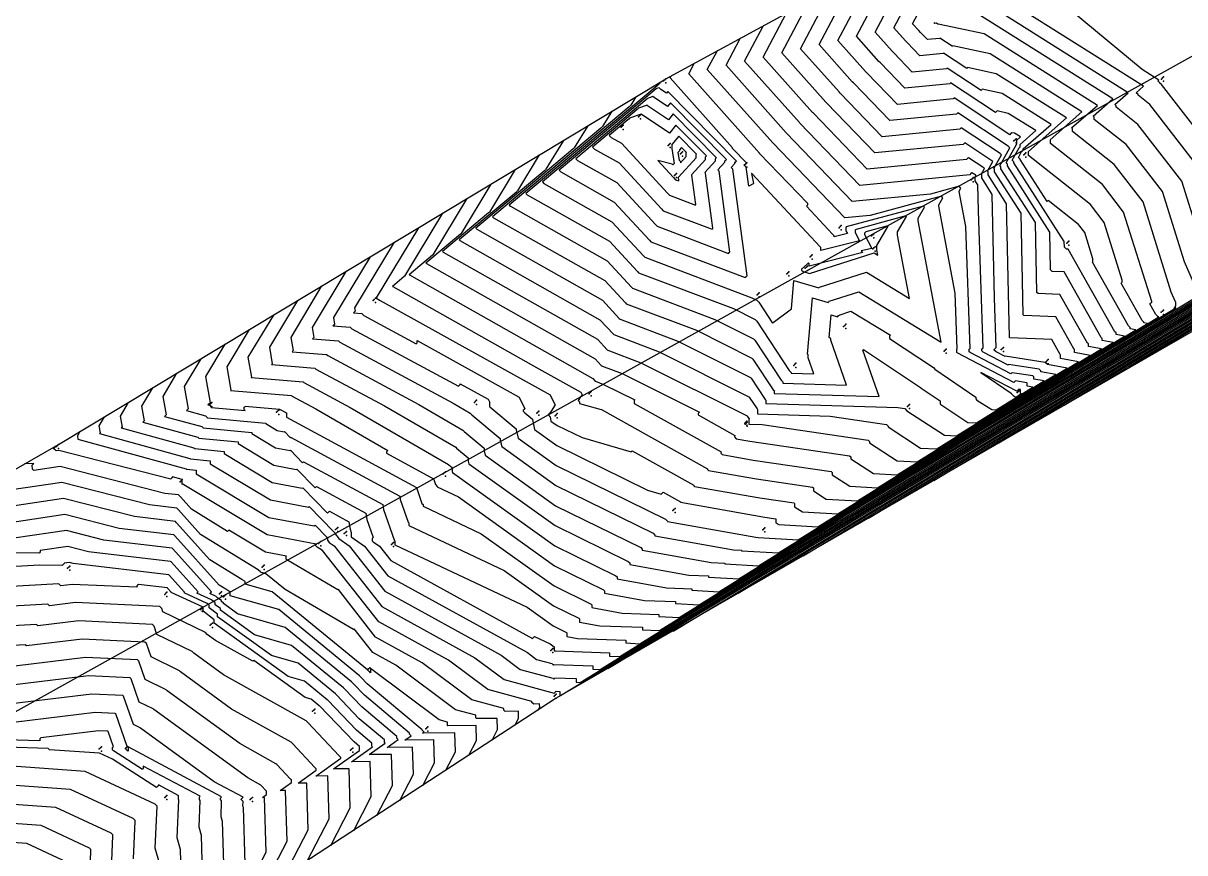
# Model space of a CAD drawing. Header units: metres. Extents: x 419582 to 423558, y 4805372 to 4807539.
# Drawn here: x 420827.9 to 420939.1, y 4805867.3 to 4805946.7 of the extents above; entities that cross this region are included whole.
import ezdxf

# ---------------------------------------------------------------- set-up
doc = ezdxf.new("R2010")
doc.units = ezdxf.units.M
for name, color, linetype in [('C-TINN', 4, 'Continuous'), ('C-TINN-BNDY', 110, 'Continuous'), ('C-TOPO-MAJR', 9, 'Continuous'), ('C-TOPO-MINR', 8, 'Continuous')]:
    doc.layers.add(name, color=color, linetype=linetype)

msp = doc.modelspace()

# ---------------------------------------------------------------- linework, layer by layer
at = {"color": 31, "lineweight": 30, "true_color": 0xffbd7a, "elevation": 1718.01}
msp.add_lwpolyline([(423449.83, 4807399.59), (423130.59, 4807500.11), (421950.92, 4806613), (421795.04, 4806430.99), (421305.02, 4806147.04), (421305.02, 4806147.04), (420630.08, 4805770.97), (419765.16, 4805549.54), (419617.36, 4805580.09)], dxfattribs=at)
at = {"layer": 'C-TINN', "color": 4, "linetype": 'Continuous', "lineweight": -3}
for p in [(420889.22, 4805941.19, 1618.77), (420889.32, 4805941.29, 1618.77), (420889.42, 4805941.39, 1618.77), (420889.42, 4805940.99, 1618.77), (420936.86, 4805941.37, 1637.16), (420936.96, 4805941.47, 1637.16), (420937.06, 4805941.57, 1637.16), (420937.06, 4805941.17, 1637.16), (420886.81, 4805937.75, 1614.92), (420886.91, 4805937.85, 1614.92), (420887.01, 4805937.95, 1614.92), (420887.01, 4805937.55, 1614.92), (420885.15, 4805936.75, 1614.29), (420885.25, 4805936.85, 1614.29), (420885.35, 4805936.95, 1614.29), (420885.35, 4805936.55, 1614.29), (420889.66, 4805935.01, 1614.23), (420889.76, 4805935.11, 1614.23), (420889.86, 4805935.21, 1614.23), (420922.75, 4805935.45, 1627.72), (420922.85, 4805935.55, 1627.72), (420922.95, 4805935.65, 1627.72), (420922.95, 4805935.25, 1627.72), (420889.86, 4805934.81, 1614.23), (420890.82, 4805934.2, 1612.6), (420890.92, 4805934.3, 1612.6), (420891.02, 4805934.4, 1612.6), (420891.02, 4805934, 1612.6), (420923.69, 4805934.1, 1630.88), (420923.79, 4805934.2, 1630.88), (420923.89, 4805934.3, 1630.88), (420923.89, 4805933.9, 1630.88), (420896.99, 4805933.14, 1619.05), (420897.09, 4805933.24, 1619.05), (420897.19, 4805933.34, 1619.05), (420897.19, 4805932.94, 1619.05), (420890.25, 4805932.14, 1613.86), (420890.35, 4805932.24, 1613.86), (420890.45, 4805932.34, 1613.86), (420890.45, 4805931.94, 1613.86), (420918.64, 4805931.73, 1622.67), (420918.74, 4805931.83, 1622.67), (420918.84, 4805931.93, 1622.67), (420918.84, 4805931.53, 1622.67), (420906.01, 4805927.14, 1620.52), (420906.11, 4805927.24, 1620.52), (420906.21, 4805927.34, 1620.52), (420906.21, 4805926.94, 1620.52), (420909.13, 4805926.36, 1617.2), (420909.23, 4805926.46, 1617.2), (420909.33, 4805926.56, 1617.2), (420909.33, 4805926.16, 1617.2), (420909.25, 4805925.1, 1617.91), (420909.35, 4805925.2, 1617.91), (420909.45, 4805925.3, 1617.91), (420927.81, 4805925.66, 1629.18), (420927.91, 4805925.76, 1629.18), (420928.01, 4805925.86, 1629.18), (420928.01, 4805925.46, 1629.18), (420903.24, 4805924.34, 1618.37), (420903.34, 4805924.44, 1618.37), (420903.44, 4805924.54, 1618.37), (420903.44, 4805924.14, 1618.37), (420909.45, 4805924.9, 1617.91), (420901.01, 4805922.72, 1618.73), (420901.11, 4805922.82, 1618.73), (420901.21, 4805922.92, 1618.73), (420902.78, 4805923.25, 1617.78), (420902.88, 4805923.35, 1617.78), (420902.98, 4805923.45, 1617.78), (420902.98, 4805923.05, 1617.78), (420901.21, 4805922.52, 1618.73), (420898.17, 4805920.71, 1618.72), (420898.27, 4805920.81, 1618.72), (420898.37, 4805920.91, 1618.72), (420898.37, 4805920.51, 1618.72), (420861.43, 4805920.18, 1629.03), (420861.53, 4805920.28, 1629.03), (420861.63, 4805920.38, 1629.03), (420861.63, 4805919.98, 1629.03), (420936.85, 4805919.04, 1632.4), (420936.95, 4805919.14, 1632.4), (420937.05, 4805919.24, 1632.4), (420937.05, 4805918.84, 1632.4), (420906.45, 4805917.69, 1621.67), (420906.55, 4805917.79, 1621.67), (420906.65, 4805917.89, 1621.67), (420906.65, 4805917.49, 1621.67), (420916.07, 4805915.32, 1620.16), (420916.17, 4805915.42, 1620.16), (420916.27, 4805915.52, 1620.16), (420916.27, 4805915.12, 1620.16), (420921.54, 4805915.48, 1624.56), (420921.64, 4805915.58, 1624.56), (420921.74, 4805915.68, 1624.56), (420921.74, 4805915.28, 1624.56), (420901.67, 4805913.96, 1619.45), (420901.77, 4805914.06, 1619.45), (420901.87, 4805914.16, 1619.45), (420925.82, 4805914.31, 1624.11), (420925.92, 4805914.41, 1624.11), (420926.02, 4805914.51, 1624.11), (420926.02, 4805914.11, 1624.11), (420901.87, 4805913.76, 1619.45), (420871.22, 4805910.52, 1631.38), (420871.32, 4805910.62, 1631.38), (420882.09, 4805911.25, 1627.67), (420882.19, 4805911.35, 1627.67), (420882.29, 4805911.45, 1627.67), (420882.29, 4805911.05, 1627.67), (420923.07, 4805911.35, 1619.83), (420923.17, 4805911.45, 1619.83), (420923.27, 4805911.55, 1619.83), (420923.27, 4805911.15, 1619.83), (420845.78, 4805910.22, 1636.92), (420845.88, 4805910.32, 1636.92), (420845.98, 4805910.42, 1636.92), (420845.98, 4805910.02, 1636.92), (420852.18, 4805909.47, 1637.08), (420852.28, 4805909.57, 1637.08), (420852.38, 4805909.67, 1637.08), (420871.12, 4805910.42, 1631.38), (420871.32, 4805910.22, 1631.38), (420877.07, 4805909.38, 1629.6), (420877.17, 4805909.48, 1629.6), (420877.27, 4805909.58, 1629.6), (420912.56, 4805910.03, 1622.86), (420912.66, 4805910.13, 1622.86), (420912.76, 4805910.23, 1622.86), (420912.76, 4805909.83, 1622.86), (420852.38, 4805909.27, 1637.08), (420877.27, 4805909.18, 1629.6), (420878.84, 4805909.14, 1628.62), (420878.94, 4805909.24, 1628.62), (420879.04, 4805909.34, 1628.62), (420879.04, 4805908.94, 1628.62), (420896.98, 4805908.42, 1625.27), (420897.01, 4805908.33, 1625.22), (420897.08, 4805908.52, 1625.27), (420897.11, 4805908.43, 1625.22), (420897.18, 4805908.62, 1625.27), (420897.21, 4805908.53, 1625.22), (420897.18, 4805908.22, 1625.27), (420897.21, 4805908.13, 1625.22), (420831.12, 4805906.2, 1643.88), (420831.22, 4805906.3, 1643.88), (420831.32, 4805906.4, 1643.88), (420831.32, 4805906, 1643.88), (420842.94, 4805902.82, 1644.01), (420843.04, 4805902.92, 1644.01), (420843.14, 4805903.02, 1644.01), (420868.13, 4805903.57, 1635.43), (420868.23, 4805903.67, 1635.43), (420868.33, 4805903.77, 1635.43), (420868.33, 4805903.37, 1635.43), (420843.14, 4805902.62, 1644.01), (420890.11, 4805900.07, 1630.39), (420890.21, 4805900.17, 1630.39), (420890.31, 4805900.27, 1630.39), (420890.31, 4805899.87, 1630.39), (420857.83, 4805898.25, 1641.65), (420857.93, 4805898.35, 1641.65), (420858.03, 4805898.45, 1641.65), (420898.82, 4805898.31, 1630.58), (420898.92, 4805898.41, 1630.58), (420858.03, 4805898.05, 1641.65), (420858.66, 4805897.86, 1641.22), (420858.76, 4805897.96, 1641.22), (420858.86, 4805898.06, 1641.22), (420858.86, 4805897.66, 1641.22), (420898.72, 4805898.21, 1630.58), (420898.92, 4805898.01, 1630.58), (420856.2, 4805896.9, 1643.88), (420856.3, 4805897, 1643.88), (420856.4, 4805897.1, 1643.88), (420856.4, 4805896.7, 1643.88), (420863.17, 4805896.82, 1639.08), (420863.27, 4805896.92, 1639.08), (420863.37, 4805897.02, 1639.08), (420863.37, 4805896.62, 1639.08), (420832.18, 4805894.55, 1651.23), (420832.28, 4805894.65, 1651.23), (420832.38, 4805894.75, 1651.23), (420832.38, 4805894.35, 1651.23), (420850.79, 4805894.63, 1645.75), (420850.89, 4805894.73, 1645.75), (420850.99, 4805894.83, 1645.75), (420850.99, 4805894.43, 1645.75), (420841.48, 4805892.04, 1652.32), (420841.58, 4805892.14, 1652.32), (420841.68, 4805892.24, 1652.32), (420841.68, 4805891.84, 1652.32), (420846.72, 4805892.09, 1648.26), (420846.82, 4805892.19, 1648.26), (420846.92, 4805892.29, 1648.26), (420846.92, 4805891.89, 1648.26), (420847.1, 4805891.79, 1648.29), (420847.2, 4805891.89, 1648.29), (420847.3, 4805891.99, 1648.29), (420847.3, 4805891.59, 1648.29), (420844.86, 4805890.63, 1652.05), (420844.91, 4805890.6, 1652.08), (420844.96, 4805890.73, 1652.05), (420845.01, 4805890.7, 1652.08), (420845.06, 4805890.83, 1652.05), (420845.11, 4805890.8, 1652.08), (420845.06, 4805890.43, 1652.05), (420845.11, 4805890.4, 1652.08), (420845.83, 4805889.08, 1652.62), (420845.93, 4805889.18, 1652.62), (420846.03, 4805889.28, 1652.62), (420846.03, 4805888.88, 1652.62), (420878.41, 4805886.67, 1640.12), (420878.51, 4805886.77, 1640.12), (420878.61, 4805886.87, 1640.12), (420878.61, 4805886.47, 1640.12), (420860.99, 4805884.92, 1646.99), (420861.09, 4805885.02, 1646.99), (420860.89, 4805884.82, 1646.99), (420861.09, 4805884.62, 1646.99), (420878.75, 4805882.29, 1643.21), (420878.85, 4805882.39, 1643.21), (420878.95, 4805882.49, 1643.21), (420878.95, 4805882.09, 1643.21), (420855.63, 4805880.86, 1653.56), (420855.73, 4805880.96, 1653.56), (420855.83, 4805881.06, 1653.56), (420855.83, 4805880.66, 1653.56), (420866.66, 4805879.36, 1647.7), (420866.46, 4805879.16, 1647.7), (420866.56, 4805879.26, 1647.7), (420866.66, 4805878.96, 1647.7), (420835.21, 4805877.24, 1660.88), (420835.31, 4805877.34, 1660.88), (420835.41, 4805877.44, 1660.88), (420837.72, 4805877.28, 1658.97), (420837.82, 4805877.38, 1658.97), (420837.92, 4805877.48, 1658.97), (420859.26, 4805877.12, 1653.53), (420859.36, 4805877.22, 1653.53), (420859.46, 4805877.32, 1653.53), (420835.41, 4805877.04, 1660.88), (420837.92, 4805877.08, 1658.97), (420859.46, 4805876.92, 1653.53), (420841.57, 4805872.69, 1661.56), (420841.67, 4805872.79, 1661.56), (420841.47, 4805872.59, 1661.56), (420841.67, 4805872.39, 1661.56), (420849.66, 4805872.4, 1657.57), (420849.76, 4805872.5, 1657.57), (420849.86, 4805872.6, 1657.57), (420849.86, 4805872.2, 1657.57)]:
    msp.add_point(p, dxfattribs=at)
at = {"layer": 'C-TINN-BNDY', "color": 110, "linetype": 'Continuous', "lineweight": -3, "flags": 128}
for points in [[(420443.91, 4805743.65), (420493.5, 4805756.98), (420768.14, 4805870.08), (420831.32, 4805906.4), (420889.42, 4805941.39), (420915.5, 4805955.6), (420955.73, 4805979.34), (420991.65, 4805999.26), (421029.07, 4806020.62), (421150.43, 4806089.34), (421193.45, 4806114.76), (421316.74, 4806181.07)], [(421305.47, 4806115.01), (421187.67, 4806058.56), (420994.99, 4805949.06), (420878.95, 4805882.09), (420761.16, 4805805.24), (420641.64, 4805749.79), (420396.34, 4805692.54)]]:
    msp.add_lwpolyline(points, dxfattribs=at)
at = {"layer": 'C-TOPO-MAJR', "color": 9, "linetype": 'Continuous', "lineweight": -3, "flags": 128}
for points, elevation in [([(420940.31, 4805926.79), (420938.8, 4805931.6), (420934.61, 4805937.03), (420932.53, 4805938.67), (420932.53, 4805938.81), (420932.4, 4805938.94), (420933.68, 4805940.06), (420918.75, 4805949.48), (420917.71, 4805949.7), (420917.71, 4805949.8), (420917.56, 4805949.95), (420917.93, 4805951.22), (420918.02, 4805951.31), (420918.11, 4805951.4), (420918.11, 4805951.44), (420922.16, 4805955.74), (420922.22, 4805955.79), (420922.27, 4805955.85), (420922.58, 4805958.69), (420922.61, 4805958.72), (420922.65, 4805958.76), (420923.89, 4805960.55)], 1635), ([(420863.44, 4805925.74), (420859.65, 4805919.47), (420859.71, 4805919.16), (420859.62, 4805919.07), (420859.53, 4805918.98), (420860.34, 4805918.91), (420860.52, 4805918.74), (420865.55, 4805916.03), (420865.59, 4805916.08), (420865.63, 4805916.12), (420865.63, 4805916.35), (420875.4, 4805910.93), (420875.93, 4805909.81), (420875.86, 4805909.74), (420875.78, 4805909.66), (420875.78, 4805909.57), (420875.93, 4805909.41), (420876.66, 4805908.81), (420876.66, 4805908.78), (420876.87, 4805907.81), (420878.99, 4805906.29), (420887.67, 4805902.02), (420888.99, 4805901.64), (420889.07, 4805901.73), (420889.16, 4805901.82), (420890.82, 4805900.89), (420890.82, 4805900.88), (420890.83, 4805900.86), (420898.73, 4805899.46), (420899.94, 4805899.28), (420899.96, 4805899.27), (420899.96, 4805898.9), (420900.23, 4805898.72), (420903.99, 4805898.51), (420934.42, 4805917.37), (420933.86, 4805917.47), (420933.86, 4805917.59), (420933.71, 4805917.73), (420930.26, 4805923.83), (420930.29, 4805923.85), (420930.31, 4805923.88), (420930.31, 4805924.17), (420929.53, 4805926.67), (420928.94, 4805927.43), (420926.02, 4805929.74), (420925.97, 4805929.69), (420925.92, 4805929.63), (420923.35, 4805933.65), (420923.35, 4805933.69), (420923.17, 4805933.87), (420923.48, 4805934.42), (420923.56, 4805934.49), (420923.63, 4805934.56), (420923.63, 4805934.68), (420926.31, 4805937.03), (420921.63, 4805939.98), (420919.72, 4805940.39), (420919.67, 4805940.33), (420919.61, 4805940.27), (420916.35, 4805942.42), (420916.32, 4805942.39), (420916.29, 4805942.36), (420913.02, 4805942.04), (420911.25, 4805943.89), (420911.09, 4805944.04), (420909.47, 4805945.86), (420914.18, 4805954.79)], 1630), ([(420875, 4805932.71), (420872.55, 4805928.63), (420872.51, 4805928.59), (420872.47, 4805928.55), (420868.06, 4805924.86), (420868.12, 4805924.8), (420882.9, 4805916.46), (420883.83, 4805915.45), (420883.87, 4805915.41), (420887.03, 4805914.21), (420897.22, 4805909.12), (420897.23, 4805909.11), (420897.39, 4805908.87), (420897.4, 4805908.86), (420897.39, 4805908.73), (420897.39, 4805908.34), (420898.64, 4805908.31), (420908.78, 4805906.81), (420908.92, 4805906.66), (420908.92, 4805906.55), (420911.56, 4805904.83), (420913.47, 4805904.72), (420928.94, 4805914.31), (420927.2, 4805914.62), (420927.2, 4805914.97), (420927.18, 4805915), (420926.37, 4805916.43), (420922.34, 4805916.61), (420922.32, 4805916.63), (420922.05, 4805929.43), (420920.27, 4805932.2), (420920.27, 4805932.49), (420920.22, 4805932.55), (420920.74, 4805933.46), (420920.64, 4805933.55), (420918.05, 4805935.26), (420917.97, 4805935.19), (420917.89, 4805935.11), (420909.43, 4805934.29), (420904.83, 4805939.07), (420904.74, 4805939.15), (420900.54, 4805943.87), (420903.15, 4805948.82)], 1625), ([(420886.57, 4805939.68), (420886.09, 4805938.87), (420886, 4805938.78), (420885.91, 4805938.7), (420876.04, 4805930.41), (420876.16, 4805930.29), (420884.04, 4805925.84), (420886.71, 4805922.94), (420886.82, 4805922.83), (420895.9, 4805919.39), (420897.98, 4805918.35), (420898.14, 4805918.19), (420901.25, 4805913.46), (420901.43, 4805913.27), (420901.43, 4805913.26), (420901.43, 4805913.22), (420903.59, 4805913.16), (420903.05, 4805914.68), (420903.05, 4805914.99), (420903, 4805915.03), (420903.47, 4805920.43), (420904.96, 4805919.99), (420905.02, 4805920.05), (420905.07, 4805920.11), (420907.89, 4805921), (420915.79, 4805916.19), (420913.57, 4805927.81), (420913.57, 4805928.04), (420914.2, 4805929.1), (420914.1, 4805929.21), (420906.7, 4805927.22), (420906.68, 4805927.2), (420906.67, 4805927.19), (420906.67, 4805926.85), (420906.82, 4805926.57), (420905.54, 4805926.26), (420905.54, 4805926.36), (420905.39, 4805926.51), (420902.89, 4805929.19), (420902.95, 4805929.26), (420903.02, 4805929.32), (420903.02, 4805929.46), (420898.41, 4805934.25), (420898.4, 4805934.27), (420891.62, 4805941.88), (420892.13, 4805942.86), (420892.14, 4805942.87), (420892.15, 4805942.88)], 1620), ([(420921.31, 4805906.54), (420971.72, 4805936.92)], 1650), ([(420890.12, 4805888.53), (420961.87, 4805931.79)], 1645), ([(420840.3, 4805911.81), (420839.24, 4805910.05), (420839.49, 4805908.64), (420839.44, 4805908.59), (420839.38, 4805908.53), (420844.63, 4805907.09), (420844.75, 4805906.98), (420848.49, 4805906.64), (420848.49, 4805906.47), (420851.91, 4805904.41), (420854.06, 4805904), (420854.11, 4805904.04), (420855.86, 4805902.23), (420855.93, 4805902.29), (420855.99, 4805902.36), (420860.71, 4805899.81), (420860.81, 4805899.22), (420861.43, 4805897.47), (420861.37, 4805897.41), (420861.32, 4805897.35), (420861.32, 4805897.18), (420861.43, 4805897.07), (420862.03, 4805896.64), (420863.1, 4805895.27), (420876.67, 4805887.82), (420876.76, 4805887.91), (420876.85, 4805888), (420878.35, 4805887.29), (420878.61, 4805887.1), (420878.75, 4805887.03), (420878.75, 4805887.03), (420878.75, 4805886.64), (420878.87, 4805886.62), (420884.03, 4805886.43), (420884.03, 4805886.14), (420885.03, 4805886.08), (420896.2, 4805893), (420952.02, 4805926.65)], 1640), ([(420851.87, 4805918.77), (420849.44, 4805914.76), (420849.79, 4805912.84), (420849.76, 4805912.82), (420849.74, 4805912.8), (420854.72, 4805912.39), (420854.77, 4805912.33), (420859.22, 4805909.94), (420868.63, 4805904.48), (420868.65, 4805904.45), (420868.99, 4805904.17), (420868.99, 4805903.8), (420869.01, 4805903.72), (420878.8, 4805896.7), (420884.66, 4805893.82), (420884.77, 4805893.71), (420884.77, 4805893.52), (420889.51, 4805892.66), (420891.93, 4805892.58), (420891.93, 4805892.44), (420894.51, 4805892.29), (420923.08, 4805910), (420942.17, 4805921.51)], 1635), ([(420875, 4805879.51), (420875.34, 4805880.18), (420875.32, 4805880.86), (420874.05, 4805880.84), (420873.93, 4805880.96), (420873.93, 4805881.12), (420870.85, 4805881.96), (420866.11, 4805885.5), (420861.66, 4805887.94), (420858.09, 4805892.49), (420858.05, 4805892.46), (420853.16, 4805895.34), (420853.08, 4805895.42), (420853.08, 4805895.66), (420853.12, 4805895.7), (420851.11, 4805896.08), (420847.61, 4805898.19), (420847.55, 4805898.13), (420847.49, 4805898.07), (420844.02, 4805900.21), (420842.97, 4805901.38), (420842.79, 4805901.56), (420841.49, 4805901.71), (420831.48, 4805904.29), (420828.95, 4805903.9), (420828.81, 4805904.04), (420828.79, 4805904.42), (420828.87, 4805904.5), (420828.95, 4805904.58), (420828.05, 4805904.52)], 1645), ([(420863.97, 4805872.32), (420865.27, 4805874.83), (420865.2, 4805877.41), (420862.75, 4805877.38), (420863.82, 4805878.16), (420863.7, 4805878.28), (420863.7, 4805878.43), (420860.34, 4805881.26), (420858.68, 4805882.99), (420858.57, 4805883.1), (420853.62, 4805887.15), (420850.07, 4805888.17), (420846.8, 4805890.52), (420846.8, 4805890.68), (420846.31, 4805891.05), (420846.31, 4805891.23), (420846.1, 4805891.39), (420845.99, 4805891.5), (420845.96, 4805891.51), (420844.56, 4805892.15), (420844.62, 4805892.21), (420844.67, 4805892.27), (420842.09, 4805895.14), (420842.03, 4805895.19), (420834.18, 4805896.12), (420832.2, 4805896.63), (420829.55, 4805896.23), (420829.55, 4805896.1), (420829.48, 4805896.03), (420829.42, 4805895.97), (420818.38, 4805896.05)], 1650), ([(420852.94, 4805865.12), (420855.2, 4805869.49), (420855.07, 4805873.97), (420854.23, 4805873.96), (420855.97, 4805875.2), (420855.97, 4805875.35), (420855.84, 4805875.48), (420853.69, 4805877.77), (420853.56, 4805877.89), (420847.87, 4805881.05), (420842.99, 4805884.61), (420842.87, 4805884.73), (420840.16, 4805886.05), (420839.72, 4805887.33), (420839.58, 4805887.47), (420833.56, 4805887.74), (420828.23, 4805887.1), (420828.13, 4805887.2), (420821.24, 4805886.82)], 1655), ([(420845.13, 4805864.14), (420844.98, 4805868.96), (420844.77, 4805869.76), (420844.87, 4805872.32), (420844.79, 4805872.39), (420844.79, 4805872.64), (420844.83, 4805872.68), (420844.87, 4805872.72), (420839.41, 4805875.61), (420839.41, 4805875.37), (420839.37, 4805875.33), (420839.33, 4805875.29), (420836.57, 4805877.06), (420836.47, 4805877.15), (420836.47, 4805877.37), (420836.52, 4805877.41), (420836.57, 4805877.46), (420836.05, 4805878.92), (420836.03, 4805878.94), (420835.13, 4805878.98), (420829.63, 4805878.32), (420829.58, 4805878.26), (420829.53, 4805878.21), (420829.53, 4805878.02), (420823.05, 4805878.21)], 1660), ([(420834.29, 4805864.73), (420834.4, 4805867.49), (420834.4, 4805867.63), (420834.27, 4805867.76), (420829.66, 4805869.92), (420821.52, 4805870.5)], 1665)]:
    msp.add_lwpolyline(points, dxfattribs=dict(at, elevation=elevation))
for points, elevation in [([(420889.78, 4805930.25), (420892.26, 4805929.31), (420892.28, 4805929.33), (420892.31, 4805929.35), (420891.93, 4805932.16), (420891.89, 4805932.2), (420893.24, 4805933.68), (420893.24, 4805933.93), (420893.28, 4805933.97), (420893.32, 4805934.01), (420890.4, 4805936.96), (420889.79, 4805936.19), (420887.06, 4805938.01), (420887.06, 4805938.02), (420885.96, 4805937.62), (420885.88, 4805937.54), (420885.8, 4805937.45), (420884.02, 4805935.96), (420884.21, 4805935.77), (420885.19, 4805935.22), (420889.59, 4805930.43), (420889.78, 4805930.25)], 1615), ([(420922.95, 4805910.94), (420923.46, 4805911.25), (420923.38, 4805911.27), (420923.38, 4805911.65), (420923.37, 4805911.66), (420923.22, 4805911.68), (420923.12, 4805911.59), (420923.02, 4805911.49), (420919.57, 4805913.29), (420922.49, 4805911.29), (420922.49, 4805911.26), (420922.68, 4805911.08), (420922.88, 4805910.94), (420922.95, 4805910.94)], 1620)]:
    msp.add_lwpolyline(points, close=True, dxfattribs=dict(at, elevation=elevation))
at = {"layer": 'C-TOPO-MINR', "color": 8, "linetype": 'Continuous', "lineweight": -3, "flags": 128}
for points, elevation in [([(420942.51, 4805933.57), (420936.88, 4805940.86), (420936.72, 4805940.98), (420936.72, 4805940.99), (420936.53, 4805941.19), (420936.62, 4805941.27), (420935.03, 4805942.28), (420922.54, 4805952.65), (420922.54, 4805952.89), (420922.46, 4805952.97), (420925.13, 4805955.8), (420925.21, 4805955.88), (420925.28, 4805955.96), (420925.73, 4805960.06), (420925.78, 4805960.11), (420925.83, 4805960.16), (420927.63, 4805962.76)], 1637), ([(420940.66, 4805932.58), (420935.74, 4805938.94), (420934.63, 4805939.83), (420934.63, 4805939.9), (420934.46, 4805940.06), (420935.15, 4805940.67), (420923.58, 4805947.97), (420919.71, 4805951.19), (420919.71, 4805951.54), (420919.68, 4805951.56), (420923.65, 4805955.77), (420923.71, 4805955.84), (420923.78, 4805955.9), (420924.16, 4805959.38), (420924.2, 4805959.42), (420924.24, 4805959.46), (420925.76, 4805961.66)], 1636), ([(420940.16, 4805921.37), (420939.06, 4805923.88), (420936.95, 4805930.61), (420933.48, 4805935.11), (420930.43, 4805937.51), (420930.43, 4805937.71), (420930.33, 4805937.81), (420932.2, 4805939.46), (420919.32, 4805947.58), (420916.4, 4805948.2), (420916.4, 4805948.46), (420916.33, 4805948.53), (420917.39, 4805952.1), (420917.46, 4805952.17), (420917.53, 4805952.24), (420917.53, 4805952.37), (420920.68, 4805955.71), (420920.72, 4805955.75), (420920.76, 4805955.79), (420921, 4805958), (420921.03, 4805958.03), (420921.06, 4805958.05), (420922.02, 4805959.45)], 1634), ([(420861.12, 4805924.35), (420857.61, 4805918.53), (420857.72, 4805917.89), (420857.65, 4805917.82), (420857.57, 4805917.74), (420859.22, 4805917.61), (420859.37, 4805917.46), (420869.59, 4805911.97), (420869.67, 4805912.05), (420869.75, 4805912.13), (420869.75, 4805912.2), (420872.44, 4805910.71), (420872.59, 4805910.4), (420872.57, 4805910.38), (420872.55, 4805910.36), (420872.55, 4805910.04), (420872.59, 4805910), (420875.12, 4805907.88), (420875.12, 4805907.78), (420875.3, 4805906.99), (420878.95, 4805904.37), (420889.39, 4805899.24), (420889.58, 4805899.05), (420889.58, 4805899.03), (420898.03, 4805897.5), (420898.26, 4805897.49), (420898.26, 4805897.48), (420902.1, 4805897.27), (420935.52, 4805917.98), (420935.19, 4805918.04), (420935.19, 4805918.11), (420935.02, 4805918.27), (420933.01, 4805921.83), (420933.06, 4805921.89), (420933.12, 4805921.94), (420933.12, 4805922.12), (420931.39, 4805927.65), (420930.07, 4805929.35), (420924.14, 4805934.04), (420924.14, 4805934.43), (420924.14, 4805934.44), (420927.78, 4805937.64), (420921.06, 4805941.88), (420918.31, 4805942.46), (420918.27, 4805942.42), (420918.23, 4805942.39), (420916.01, 4805943.85), (420915.99, 4805943.83), (420915.97, 4805943.81), (420913.74, 4805943.59), (420912.53, 4805944.85), (420912.36, 4805945.02), (420911.26, 4805946.26), (420915.26, 4805953.86)], 1631), ([(420865.75, 4805927.13), (420861.71, 4805920.44), (420861.71, 4805920.44), (420861.71, 4805920.44), (420861.68, 4805920.41), (420861.68, 4805920.41), (420862.09, 4805920.18), (420878.36, 4805911.15), (420878.83, 4805910.16), (420878.8, 4805910.13), (420878.77, 4805910.1), (420878.35, 4805909.43), (420878.29, 4805909.37), (420878.23, 4805909.31), (420878.23, 4805909.16), (420878.35, 4805909.03), (420878.44, 4805908.63), (420879.03, 4805908.21), (420881.42, 4805907.04), (420886.11, 4805905.68), (420886.16, 4805905.73), (420886.21, 4805905.78), (420892.12, 4805902.48), (420892.11, 4805902.44), (420892.17, 4805902.38), (420898.42, 4805901.28), (420901.71, 4805900.79), (420901.75, 4805900.75), (420901.75, 4805900.43), (420902.5, 4805899.94), (420905.89, 4805899.75), (420933.32, 4805916.76), (420932.53, 4805916.9), (420932.53, 4805917.06), (420932.41, 4805917.18), (420927.94, 4805925.07), (420927.77, 4805925.08), (420927.57, 4805925.27), (420927.56, 4805925.82), (420922.73, 4805933.36), (420922.73, 4805933.45), (420922.58, 4805933.6), (420923.25, 4805934.78), (420923.29, 4805934.82), (420923.33, 4805934.87), (420923.33, 4805935.1), (420924.84, 4805936.43), (420922.21, 4805938.08), (420921.14, 4805938.31), (420921.06, 4805938.23), (420920.99, 4805938.16), (420916.69, 4805940.99), (420916.65, 4805940.95), (420916.61, 4805940.91), (420912.3, 4805940.49), (420909.96, 4805942.92), (420909.82, 4805943.06), (420907.69, 4805945.46), (420911.97, 4805953.6)], 1629), ([(420868.06, 4805928.53), (420864.42, 4805922.49), (420864.41, 4805922.48), (420864.4, 4805922.47), (420863.27, 4805921.52), (420863.29, 4805921.51), (420877.28, 4805913.62), (420881.31, 4805911.38), (420881.43, 4805911.13), (420881.35, 4805911.05), (420881.27, 4805910.96), (420881.03, 4805910.59), (420881.16, 4805910.46), (420881.16, 4805910.32), (420883.24, 4805909.72), (420883.25, 4805909.73), (420883.26, 4805909.74), (420893.42, 4805904.07), (420893.41, 4805904), (420893.5, 4805903.9), (420898.1, 4805903.09), (420903.48, 4805902.29), (420903.55, 4805902.23), (420903.55, 4805901.96), (420904.76, 4805901.16), (420907.78, 4805901), (420932.23, 4805916.15), (420931.2, 4805916.33), (420931.2, 4805916.54), (420931.1, 4805916.64), (420927.55, 4805922.91), (420926.41, 4805922.96), (420926.26, 4805923.11), (420926.18, 4805926.72), (420922.12, 4805933.07), (420922.12, 4805933.21), (420921.99, 4805933.34), (420923.02, 4805935.15), (420923.02, 4805935.16), (420923.03, 4805935.17), (420923.03, 4805935.53), (420923.36, 4805935.82), (420922.79, 4805936.18), (420922.55, 4805936.23), (420922.46, 4805936.14), (420922.36, 4805936.04), (420917.03, 4805939.56), (420916.98, 4805939.51), (420916.93, 4805939.46), (420911.59, 4805938.94), (420908.68, 4805941.96), (420908.55, 4805942.09), (420905.9, 4805945.06), (420909.77, 4805952.4)], 1628), ([(420858.81, 4805922.95), (420855.57, 4805917.58), (420855.74, 4805916.63), (420855.68, 4805916.57), (420855.61, 4805916.51), (420858.09, 4805916.3), (420858.22, 4805916.18), (420869.08, 4805910.34), (420870.69, 4805909.4), (420870.86, 4805909.23), (420873.59, 4805906.95), (420873.59, 4805906.79), (420873.72, 4805906.18), (420878.91, 4805902.45), (420888.21, 4805897.89), (420888.37, 4805897.72), (420888.37, 4805897.65), (420895.9, 4805896.29), (420896.67, 4805896.27), (420896.67, 4805896.22), (420900.2, 4805896.02), (420936.61, 4805918.6), (420936.52, 4805918.61), (420936.52, 4805918.63), (420936.33, 4805918.82), (420935.75, 4805919.84), (420935.84, 4805919.93), (420935.93, 4805920.01), (420935.93, 4805920.06), (420933.24, 4805928.64), (420931.21, 4805931.27), (420926.24, 4805935.2), (420926.24, 4805935.53), (420926.2, 4805935.56), (420929.26, 4805938.24), (420920.48, 4805943.78), (420916.89, 4805944.54), (420916.87, 4805944.52), (420916.85, 4805944.5), (420915.67, 4805945.28), (420915.66, 4805945.27), (420915.65, 4805945.26), (420914.46, 4805945.14), (420913.82, 4805945.81), (420913.63, 4805946), (420913.04, 4805946.66), (420915.18, 4805950.7)], 1632), ([(420870.38, 4805929.92), (420867.13, 4805924.54), (420867.11, 4805924.52), (420867.09, 4805924.5), (420864.87, 4805922.63), (420864.9, 4805922.61), (420882.44, 4805912.71), (420882.68, 4805912.45), (420882.69, 4805912.44), (420883.48, 4805912.14), (420886.45, 4805910.66), (420886.42, 4805910.63), (420886.39, 4805910.6), (420886.39, 4805910.32), (420894.73, 4805905.67), (420894.7, 4805905.55), (420894.83, 4805905.42), (420897.78, 4805904.9), (420905.25, 4805903.8), (420905.34, 4805903.71), (420905.34, 4805903.49), (420907.03, 4805902.39), (420909.68, 4805902.24), (420931.13, 4805915.54), (420929.87, 4805915.76), (420929.87, 4805916.02), (420929.8, 4805916.09), (420927.15, 4805920.75), (420925.05, 4805920.85), (420924.95, 4805920.95), (420924.81, 4805927.63), (420921.5, 4805932.78), (420921.5, 4805932.97), (420921.4, 4805933.07), (420922.36, 4805934.78), (420922.19, 4805934.95), (420917.37, 4805938.13), (420917.31, 4805938.07), (420917.25, 4805938.01), (420910.87, 4805937.39), (420907.4, 4805941), (420907.28, 4805941.11), (420904.12, 4805944.67), (420907.56, 4805951.21)], 1627), ([(420872.69, 4805931.32), (420869.84, 4805926.58), (420869.81, 4805926.56), (420869.78, 4805926.53), (420866.46, 4805923.75), (420866.51, 4805923.7), (420882.67, 4805914.58), (420883.25, 4805913.95), (420883.28, 4805913.93), (420885.25, 4805913.18), (420892.65, 4805909.48), (420892.58, 4805909.41), (420892.51, 4805909.34), (420892.51, 4805909.22), (420896.03, 4805907.26), (420896, 4805907.11), (420896.17, 4805906.94), (420897.46, 4805906.72), (420907.01, 4805905.3), (420907.13, 4805905.19), (420907.13, 4805905.02), (420909.29, 4805903.61), (420911.57, 4805903.48), (420930.03, 4805914.92), (420928.53, 4805915.19), (420928.53, 4805915.5), (420928.49, 4805915.54), (420926.76, 4805918.59), (420923.69, 4805918.73), (420923.63, 4805918.79), (420923.43, 4805928.53), (420920.89, 4805932.49), (420920.89, 4805932.73), (420920.81, 4805932.81), (420921.55, 4805934.12), (420921.42, 4805934.25), (420917.71, 4805936.69), (420917.64, 4805936.63), (420917.57, 4805936.56), (420910.15, 4805935.84), (420906.11, 4805940.03), (420906.01, 4805940.13), (420902.33, 4805944.27), (420905.36, 4805950.02)], 1626), ([(420877.32, 4805934.1), (420875.25, 4805930.68), (420875.21, 4805930.63), (420875.16, 4805930.58), (420869.66, 4805925.97), (420869.72, 4805925.9), (420883.13, 4805918.33), (420884.41, 4805916.95), (420884.46, 4805916.9), (420888.8, 4805915.25), (420897.37, 4805910.96), (420897.41, 4805910.93), (420898.16, 4805909.79), (420898.2, 4805909.74), (420898.2, 4805909.64), (420898.2, 4805909.32), (420905.15, 4805909.11), (420910.55, 4805908.31), (420910.72, 4805908.14), (420910.72, 4805908.08), (420913.82, 4805906.05), (420915.37, 4805905.97), (420927.84, 4805913.7), (420925.95, 4805914.03), (420925.95, 4805914.04), (420925.75, 4805914.24), (420921.92, 4805914.84), (420921.91, 4805914.83), (420921.9, 4805914.81), (420921.04, 4805915.26), (420920.87, 4805915.43), (420920.87, 4805915.49), (420920.96, 4805915.57), (420921.04, 4805915.66), (420920.88, 4805920.38), (420920.67, 4805930.33), (420919.66, 4805931.91), (420919.66, 4805932.25), (420919.63, 4805932.28), (420919.92, 4805932.8), (420919.87, 4805932.86), (420918.39, 4805933.83), (420918.3, 4805933.75), (420918.21, 4805933.66), (420908.71, 4805932.74), (420903.55, 4805938.11), (420903.47, 4805938.18), (420898.76, 4805943.47), (420900.95, 4805947.63)], 1624), ([(420856.49, 4805921.56), (420853.53, 4805916.64), (420853.76, 4805915.37), (420853.71, 4805915.32), (420853.66, 4805915.27), (420856.97, 4805915), (420857.07, 4805914.9), (420865.79, 4805910.21), (420870, 4805907.76), (420870.12, 4805907.64), (420872.06, 4805906.02), (420872.06, 4805905.79), (420872.15, 4805905.36), (420878.88, 4805900.53), (420887.03, 4805896.53), (420887.17, 4805896.38), (420887.17, 4805896.28), (420893.77, 4805895.08), (420895.09, 4805895.04), (420895.09, 4805894.96), (420898.3, 4805894.78), (420933.83, 4805916.8), (420938.23, 4805919.46), (420938.08, 4805919.4), (420938.24, 4805919.67), (420938.24, 4805920.01), (420938.21, 4805920.04), (420937.8, 4805920.98), (420935.1, 4805929.62), (420932.34, 4805933.19), (420928.34, 4805936.35), (420928.34, 4805936.62), (420928.27, 4805936.69), (420930.73, 4805938.85), (420919.9, 4805945.68), (420915.48, 4805946.62), (420915.48, 4805946.62), (420915.47, 4805946.61), (420915.33, 4805946.71), (420915.33, 4805946.71), (420915.32, 4805946.71), (420915.18, 4805946.69), (420915.1, 4805946.78)], 1633), ([(420879.63, 4805935.5), (420877.96, 4805932.73), (420877.9, 4805932.67), (420877.85, 4805932.61), (420871.25, 4805927.08), (420871.33, 4805927), (420883.36, 4805920.21), (420884.98, 4805918.45), (420885.05, 4805918.38), (420890.58, 4805916.28), (420897.52, 4805912.81), (420897.59, 4805912.74), (420898.93, 4805910.7), (420899.01, 4805910.62), (420899, 4805910.54), (420899, 4805910.3), (420911.65, 4805909.92), (420912.31, 4805909.82), (420912.51, 4805909.62), (420912.51, 4805909.62), (420916.09, 4805907.28), (420917.26, 4805907.21), (420926.75, 4805913.09), (420925.31, 4805913.34), (420925.31, 4805913.45), (420925.16, 4805913.59), (420922.24, 4805914.05), (420922.21, 4805914.02), (420922.18, 4805913.98), (420919.8, 4805915.22), (420919.67, 4805915.35), (420919.67, 4805915.49), (420919.74, 4805915.56), (420919.8, 4805915.62), (420919.35, 4805928.76), (420919.29, 4805931.23), (420919.04, 4805931.63), (420919.04, 4805932.01), (420919.03, 4805932.02), (420919.11, 4805932.15), (420919.1, 4805932.16), (420918.73, 4805932.4), (420918.63, 4805932.31), (420918.53, 4805932.21), (420907.99, 4805931.19), (420902.26, 4805937.14), (420902.21, 4805937.2), (420896.97, 4805943.07), (420898.74, 4805946.44), (420898.78, 4805946.47), (420898.82, 4805946.51)], 1623), ([(420881.95, 4805936.89), (420880.67, 4805934.78), (420880.6, 4805934.71), (420880.53, 4805934.64), (420872.85, 4805928.19), (420872.94, 4805928.09), (420883.59, 4805922.09), (420885.56, 4805919.94), (420885.64, 4805919.86), (420892.35, 4805917.32), (420897.67, 4805914.66), (420897.77, 4805914.56), (420899.7, 4805911.62), (420899.82, 4805911.51), (420899.81, 4805911.45), (420899.81, 4805911.27), (420909.86, 4805910.97), (420908.29, 4805915.42), (420908.32, 4805915.45), (420908.34, 4805915.48), (420913.81, 4805911.85), (420913.88, 4805911.79), (420915.69, 4805910.55), (420915.69, 4805910.26), (420915.74, 4805910.2), (420918.35, 4805908.5), (420919.16, 4805908.45), (420925.65, 4805912.48), (420924.66, 4805912.65), (420924.66, 4805912.85), (420924.56, 4805912.95), (420922.57, 4805913.26), (420922.51, 4805913.21), (420922.46, 4805913.15), (420918.56, 4805915.19), (420918.47, 4805915.27), (420918.47, 4805915.5), (420918.52, 4805915.55), (420918.56, 4805915.59), (420918.15, 4805927.26), (420917.52, 4805930.6), (420917.52, 4805930.65), (420917.68, 4805930.92), (420917.5, 4805931.1), (420914.77, 4805930.36), (420907.27, 4805929.64), (420900.98, 4805936.18), (420900.94, 4805936.22), (420895.19, 4805942.68), (420896.54, 4805945.24), (420896.57, 4805945.27), (420896.6, 4805945.3)], 1622), ([(420884.26, 4805938.28), (420883.38, 4805936.82), (420883.3, 4805936.75), (420883.22, 4805936.67), (420874.44, 4805929.3), (420874.55, 4805929.19), (420883.82, 4805923.96), (420886.13, 4805921.44), (420886.23, 4805921.35), (420894.12, 4805918.35), (420897.83, 4805916.5), (420897.96, 4805916.37), (420900.47, 4805912.54), (420900.62, 4805912.39), (420900.62, 4805912.36), (420900.62, 4805912.25), (420906.73, 4805912.06), (420905.21, 4805916.36), (420905.21, 4805916.49), (420905.07, 4805916.62), (420905.26, 4805918.79), (420905.85, 4805918.61), (420905.94, 4805918.7), (420906.02, 4805918.78), (420907.15, 4805919.14), (420910.92, 4805916.84), (420910.87, 4805916.79), (420910.83, 4805916.75), (420910.83, 4805916.53), (420915.04, 4805913.74), (420915.18, 4805913.6), (420919.09, 4805910.92), (420919.09, 4805910.76), (420919.21, 4805910.64), (420920.62, 4805909.72), (420921.05, 4805909.7), (420924.55, 4805911.87), (420924.02, 4805911.96), (420924.02, 4805912.25), (420923.97, 4805912.3), (420922.89, 4805912.47), (420922.82, 4805912.4), (420922.74, 4805912.32), (420917.31, 4805915.15), (420917.28, 4805915.19), (420917.28, 4805915.51), (420917.3, 4805915.53), (420917.31, 4805915.55), (420917.13, 4805920.88), (420915.55, 4805929.2), (420915.55, 4805929.34), (420915.94, 4805930.01), (420915.8, 4805930.15), (420908.99, 4805928.32), (420906.55, 4805928.08), (420899.69, 4805935.22), (420899.67, 4805935.25), (420893.4, 4805942.28), (420894.34, 4805944.05), (420894.35, 4805944.07), (420894.37, 4805944.09)], 1621), ([(420888.89, 4805941.07), (420888.8, 4805940.92), (420888.7, 4805940.82), (420888.6, 4805940.72), (420877.63, 4805931.52), (420877.77, 4805931.38), (420884.27, 4805927.71), (420887.29, 4805924.44), (420887.41, 4805924.31), (420897.67, 4805920.42), (420898.13, 4805920.19), (420898.32, 4805920), (420899.64, 4805918), (420899.67, 4805918.04), (420899.71, 4805918.07), (420901.46, 4805919.38), (420901.69, 4805922.08), (420904.07, 4805921.37), (420904.1, 4805921.4), (420904.13, 4805921.43), (420908.64, 4805922.87), (420912.75, 4805920.36), (420911.6, 4805926.42), (420911.6, 4805926.73), (420912.46, 4805928.2), (420912.39, 4805928.26), (420907.64, 4805926.98), (420907.59, 4805926.94), (420907.55, 4805926.89), (420907.55, 4805926.67), (420907.98, 4805925.87), (420904.25, 4805924.96), (420904.25, 4805925.24), (420904.19, 4805925.3), (420897.65, 4805932.32), (420897.64, 4805932.32), (420897.63, 4805932.31), (420897.82, 4805931.37), (420897.8, 4805931.36), (420897.79, 4805931.34), (420897.37, 4805931.12), (420897.13, 4805932.93), (420896.93, 4805933.13), (420896.94, 4805933.15), (420896.94, 4805933.15), (420897.04, 4805933.25), (420897.14, 4805933.35), (420895.8, 4805934.71), (420895.8, 4805934.78), (420889.83, 4805941.48), (420889.93, 4805941.66), (420889.93, 4805941.67), (420889.93, 4805941.67)], 1619), ([(420933.79, 4805913.74), (420975.66, 4805938.98)], 1652), ([(420927.55, 4805910.14), (420973.69, 4805937.95)], 1651), ([(420915.07, 4805902.94), (420969.75, 4805935.9)], 1649), ([(420902.59, 4805895.74), (420965.81, 4805933.84)], 1647), ([(420908.83, 4805899.34), (420967.78, 4805934.87)], 1648), ([(420896.36, 4805892.14), (420963.84, 4805932.81)], 1646), ([(420883.88, 4805884.93), (420959.9, 4805930.76)], 1644), ([(420833.36, 4805907.63), (420833.12, 4805907.23), (420833.17, 4805906.91), (420833.16, 4805906.9), (420833.15, 4805906.88), (420843.52, 4805904.05), (420843.54, 4805904.02), (420844.49, 4805903.93), (420844.49, 4805903.59), (420851.43, 4805899.41), (420855.79, 4805898.59), (420855.88, 4805898.67), (420856.96, 4805897.55), (420857.04, 4805897.47), (420857.04, 4805897.23), (420857.21, 4805897.02), (420857.68, 4805896.69), (420862.24, 4805890.87), (420871.15, 4805885.98), (420873.95, 4805883.89), (420878.73, 4805882.59), (420878.74, 4805882.57), (420878.83, 4805882.67), (420878.93, 4805882.76), (420879.28, 4805882.75), (420879.28, 4805882.35), (420879.35, 4805882.35), (420880.08, 4805882.8), (420957.93, 4805929.73)], 1643), ([(420835.67, 4805909.02), (420835.16, 4805908.17), (420835.28, 4805907.49), (420835.25, 4805907.46), (420835.23, 4805907.43), (420843.89, 4805905.06), (420843.95, 4805905), (420845.82, 4805904.83), (420845.82, 4805904.55), (420851.59, 4805901.08), (420855.22, 4805900.39), (420855.29, 4805900.46), (420857.61, 4805898.07), (420857.77, 4805897.9), (420857.77, 4805897.84), (420858.14, 4805897.38), (420859.13, 4805896.67), (420862.53, 4805892.34), (420873.67, 4805886.22), (420875.5, 4805884.86), (420878.62, 4805884.01), (420878.7, 4805883.93), (420878.76, 4805883.99), (420878.82, 4805884.05), (420880.86, 4805883.98), (420880.86, 4805883.62), (420881.24, 4805883.59), (420885.45, 4805886.2), (420955.96, 4805928.7)], 1642), ([(420837.98, 4805910.41), (420837.2, 4805909.11), (420837.39, 4805908.06), (420837.34, 4805908.02), (420837.3, 4805907.98), (420844.26, 4805906.08), (420844.35, 4805905.99), (420847.15, 4805905.73), (420847.15, 4805905.51), (420851.75, 4805902.74), (420854.64, 4805902.2), (420854.7, 4805902.25), (420857.05, 4805899.82), (420857.14, 4805899.9), (420857.23, 4805899.99), (420859.09, 4805898.99), (420859.21, 4805898.27), (420859.32, 4805897.95), (420859.31, 4805897.94), (420859.3, 4805897.93), (420859.3, 4805897.57), (420859.32, 4805897.55), (420860.58, 4805896.65), (420862.82, 4805893.8), (420876.19, 4805886.46), (420877.05, 4805885.82), (420878.51, 4805885.42), (420878.65, 4805885.28), (420878.68, 4805885.31), (420878.71, 4805885.34), (420882.44, 4805885.21), (420882.44, 4805884.88), (420883.14, 4805884.84), (420890.83, 4805889.6), (420953.99, 4805927.68)], 1641), ([(420842.61, 4805913.2), (420841.28, 4805910.99), (420841.6, 4805909.22), (420841.53, 4805909.15), (420841.46, 4805909.08), (420845.01, 4805908.11), (420845.15, 4805907.97), (420849.82, 4805907.54), (420849.82, 4805907.43), (420852.07, 4805906.07), (420853.49, 4805905.81), (420853.52, 4805905.83), (420854.67, 4805904.64), (420854.71, 4805904.68), (420854.75, 4805904.72), (420862.33, 4805900.63), (420862.41, 4805900.17), (420863.47, 4805897.16), (420863.48, 4805897.16), (420863.48, 4805896.77), (420876.16, 4805890.81), (420878.65, 4805889.02), (420879.93, 4805888.39), (420879.96, 4805888.37), (420879.96, 4805888.01), (420880.99, 4805887.82), (420885.61, 4805887.66), (420885.61, 4805887.4), (420886.93, 4805887.32), (420901.58, 4805896.4), (420950.05, 4805925.62)], 1639), ([(420844.93, 4805914.59), (420843.32, 4805911.94), (420843.71, 4805909.8), (420843.62, 4805909.71), (420843.54, 4805909.63), (420845.38, 4805909.12), (420845.55, 4805908.95), (420851.15, 4805908.44), (420851.15, 4805908.39), (420852.23, 4805907.74), (420852.91, 4805907.61), (420852.92, 4805907.62), (420853.48, 4805907.05), (420853.5, 4805907.07), (420853.52, 4805907.09), (420863.96, 4805901.45), (420864.02, 4805901.12), (420864.78, 4805898.96), (420864.84, 4805898.9), (420864.84, 4805898.62), (420873.96, 4805894.33), (420878.69, 4805890.94), (420881.12, 4805889.75), (420881.16, 4805889.7), (420881.16, 4805889.39), (420883.12, 4805889.03), (420887.19, 4805888.89), (420887.19, 4805888.66), (420888.83, 4805888.57), (420906.95, 4805899.8), (420948.08, 4805924.59)], 1638), ([(420847.24, 4805915.99), (420845.36, 4805912.88), (420845.81, 4805910.37), (420845.71, 4805910.27), (420845.61, 4805910.18), (420845.75, 4805910.14), (420845.95, 4805909.94), (420849.18, 4805909.64), (420849.08, 4805909.74), (420849.08, 4805909.95), (420849.13, 4805910), (420849.18, 4805910.04), (420852.47, 4805909.77), (420852.47, 4805909.77), (420852.64, 4805909.68), (420853.15, 4805909.38), (420853.15, 4805909.38), (420853.14, 4805909.37), (420853.14, 4805908.99), (420865.58, 4805902.28), (420865.62, 4805902.08), (420866.08, 4805900.75), (420866.2, 4805900.64), (420866.2, 4805900.47), (420871.77, 4805897.85), (420878.73, 4805892.86), (420882.3, 4805891.1), (420882.36, 4805891.04), (420882.36, 4805890.77), (420885.25, 4805890.24), (420888.77, 4805890.12), (420888.77, 4805889.92), (420890.72, 4805889.81), (420912.33, 4805903.2), (420946.11, 4805923.57)], 1637), ([(420849.55, 4805917.38), (420847.4, 4805913.82), (420847.8, 4805911.58), (420847.79, 4805911.57), (420847.78, 4805911.56), (420853.59, 4805911.08), (420853.62, 4805911.05), (420855.93, 4805909.81), (420862.82, 4805905.81), (420862.75, 4805905.74), (420862.69, 4805905.68), (420862.69, 4805905.54), (420867.2, 4805903.1), (420867.22, 4805903.03), (420867.39, 4805902.55), (420867.56, 4805902.38), (420867.56, 4805902.32), (420869.58, 4805901.36), (420878.76, 4805894.78), (420883.48, 4805892.46), (420883.56, 4805892.37), (420883.56, 4805892.14), (420887.38, 4805891.45), (420890.35, 4805891.35), (420890.35, 4805891.18), (420892.62, 4805891.05), (420917.7, 4805906.6), (420944.14, 4805922.54)], 1636), ([(420854.18, 4805920.17), (420851.49, 4805915.7), (420851.77, 4805914.11), (420851.73, 4805914.07), (420851.7, 4805914.03), (420855.84, 4805913.69), (420855.92, 4805913.61), (420862.51, 4805910.08), (420869.32, 4805906.12), (420869.39, 4805906.05), (420870.52, 4805905.1), (420870.52, 4805904.8), (420870.58, 4805904.54), (420878.84, 4805898.62), (420885.84, 4805895.17), (420885.97, 4805895.05), (420885.97, 4805894.9), (420891.64, 4805893.87), (420893.51, 4805893.81), (420893.51, 4805893.7), (420896.41, 4805893.54), (420928.45, 4805913.4), (420940.2, 4805920.48)], 1634), ([(420877.21, 4805880.95), (420877.36, 4805881.25), (420877.35, 4805881.55), (420876.79, 4805881.54), (420876.62, 4805881.7), (420876.62, 4805881.77), (420872.4, 4805882.93), (420868.63, 4805885.74), (420861.95, 4805889.4), (420856.58, 4805896.25), (420856.58, 4805896.25), (420856.05, 4805896.55), (420855.87, 4805896.74), (420855.87, 4805896.77), (420855.96, 4805896.86), (420851.27, 4805897.74), (420843.15, 4805902.63), (420843.15, 4805903.03), (420843.14, 4805903.03), (420843.14, 4805903.03), (420842.23, 4805903.28), (420842.14, 4805903.19), (420842.05, 4805903.1), (420842.05, 4805903.06), (420831.34, 4805905.82), (420831.07, 4805905.78), (420830.87, 4805905.97), (420830.87, 4805906.01), (420830.97, 4805906.11), (420831.07, 4805906.21), (420830.97, 4805906.2)], 1644), ([(420872.8, 4805878.07), (420873.33, 4805879.11), (420873.3, 4805880.17), (420871.31, 4805880.15), (420871.24, 4805880.22), (420871.24, 4805880.47), (420869.3, 4805881), (420863.59, 4805885.26), (420861.38, 4805886.47), (420859.6, 4805888.74), (420859.53, 4805888.67), (420853.01, 4805892.51), (420852.99, 4805892.49), (420851.14, 4805894), (420850.63, 4805894.15), (420850.63, 4805894.19), (420850.45, 4805894.37), (420850.4, 4805894.4), (420844.91, 4805897.78), (420842.79, 4805900.13), (420842.64, 4805900.29), (420840.03, 4805900.6), (420831.63, 4805902.76), (420826.84, 4805902.03)], 1646), ([(420870.59, 4805876.64), (420871.32, 4805878.04), (420871.27, 4805879.48), (420868.58, 4805879.45), (420868.54, 4805879.48), (420868.54, 4805879.82), (420867.75, 4805880.04), (420861.17, 4805884.94), (420861.17, 4805884.55), (420861.17, 4805884.54), (420861.17, 4805884.54), (420861.09, 4805884.61), (420861.08, 4805884.61), (420860.88, 4805884.81), (420851.76, 4805892.29), (420849.17, 4805893.03), (420849.17, 4805893.23), (420849.07, 4805893.33), (420848.86, 4805893.46), (420845.8, 4805895.35), (420842.61, 4805898.89), (420842.49, 4805899.01), (420838.57, 4805899.48), (420831.77, 4805901.22), (420824.72, 4805900.16)], 1647), ([(420868.38, 4805875.2), (420869.3, 4805876.97), (420869.25, 4805878.79), (420866.15, 4805878.75), (420866.29, 4805878.86), (420866.1, 4805879.04), (420866.1, 4805879.07), (420860.84, 4805883.49), (420860.28, 4805884.07), (420860.11, 4805884.24), (420852.38, 4805890.58), (420847.72, 4805891.91), (420847.72, 4805892.27), (420847.7, 4805892.29), (420847.32, 4805892.53), (420846.69, 4805892.92), (420842.44, 4805897.64), (420842.34, 4805897.74), (420837.1, 4805898.36), (420831.91, 4805899.69), (420824.95, 4805898.64)], 1648), ([(420866.18, 4805873.76), (420867.29, 4805875.9), (420867.22, 4805878.1), (420864.45, 4805878.07), (420865.05, 4805878.51), (420864.9, 4805878.66), (420864.9, 4805878.75), (420860.59, 4805882.38), (420859.48, 4805883.53), (420859.34, 4805883.67), (420853, 4805888.87), (420848.45, 4805890.17), (420847.09, 4805891.15), (420847.09, 4805891.21), (420846.89, 4805891.37), (420846.89, 4805891.44), (420846.57, 4805891.68), (420846.41, 4805891.84), (420846.4, 4805891.84), (420845.8, 4805892.12), (420845.88, 4805892.2), (420845.96, 4805892.28), (420842.26, 4805896.39), (420842.18, 4805896.47), (420835.64, 4805897.24), (420832.06, 4805898.16), (420827.25, 4805897.44)], 1649), ([(420861.77, 4805870.88), (420863.26, 4805873.76), (420863.17, 4805876.72), (420861.04, 4805876.7), (420862.58, 4805877.81), (420862.5, 4805877.89), (420862.5, 4805878.12), (420860.09, 4805880.14), (420857.88, 4805882.45), (420857.8, 4805882.53), (420854.24, 4805885.44), (420851.69, 4805886.18), (420846.51, 4805889.89), (420846.51, 4805890.14), (420845.73, 4805890.74), (420845.73, 4805891.03), (420845.62, 4805891.11), (420845.57, 4805891.16), (420845.52, 4805891.18), (420843.32, 4805892.19), (420843.35, 4805892.22), (420843.38, 4805892.26), (420841.91, 4805893.89), (420841.88, 4805893.92), (420832.72, 4805895.01), (420832.35, 4805895.1), (420831.85, 4805895.03), (420831.85, 4805895), (420831.76, 4805894.91), (420831.66, 4805894.81), (420829.44, 4805894.83), (420818.82, 4805894.24)], 1651), ([(420859.56, 4805869.44), (420861.24, 4805872.69), (420861.14, 4805876.04), (420859.34, 4805876.01), (420861.35, 4805877.46), (420861.3, 4805877.51), (420861.3, 4805877.8), (420859.84, 4805879.03), (420857.08, 4805881.91), (420857.03, 4805881.95), (420854.86, 4805883.73), (420853.3, 4805884.18), (420846.21, 4805889.27), (420846.21, 4805889.61), (420845.16, 4805890.43), (420845.16, 4805890.82), (420845.15, 4805890.82), (420845.14, 4805890.83), (420845.08, 4805890.85), (420842.08, 4805892.23), (420842.09, 4805892.24), (420842.09, 4805892.24), (420841.74, 4805892.64), (420841.73, 4805892.65), (420838.95, 4805892.98), (420838.88, 4805892.91), (420838.81, 4805892.84), (420838.81, 4805892.72), (420832.62, 4805893), (420831.53, 4805892.87), (420831.35, 4805893.05), (420819.42, 4805892.38)], 1652), ([(420857.36, 4805868), (420859.23, 4805871.62), (420859.12, 4805875.35), (420857.64, 4805875.33), (420860.11, 4805877.11), (420860.1, 4805877.12), (420860.1, 4805877.49), (420859.59, 4805877.91), (420856.28, 4805881.36), (420856.26, 4805881.38), (420855.48, 4805882.02), (420854.92, 4805882.18), (420849.99, 4805885.72), (420849.95, 4805885.68), (420849.91, 4805885.64), (420846.32, 4805887.63), (420845.54, 4805888.2), (420845.36, 4805888.39), (420841.3, 4805890.37), (420841.18, 4805890.7), (420841, 4805890.88), (420832.94, 4805891.25), (420830.43, 4805890.94), (420830.28, 4805891.1), (420820.03, 4805890.53)], 1653), ([(420855.15, 4805866.56), (420857.22, 4805870.56), (420857.09, 4805874.66), (420855.94, 4805874.65), (420858.34, 4805876.37), (420858.34, 4805876.42), (420858.17, 4805876.59), (420855.17, 4805879.78), (420855, 4805879.95), (420847.1, 4805884.34), (420844.27, 4805886.4), (420844.11, 4805886.56), (420840.73, 4805888.21), (420840.45, 4805889.01), (420840.29, 4805889.17), (420833.25, 4805889.5), (420829.33, 4805889.02), (420829.2, 4805889.15), (420820.63, 4805888.67)], 1654), ([(420850.74, 4805863.68), (420853.19, 4805868.42), (420853.04, 4805873.28), (420852.53, 4805873.28), (420853.59, 4805874.03), (420853.59, 4805874.28), (420853.51, 4805874.36), (420852.2, 4805875.76), (420852.12, 4805875.83), (420848.65, 4805877.76), (420841.71, 4805882.81), (420841.62, 4805882.91), (420839.6, 4805883.89), (420838.98, 4805885.65), (420838.87, 4805885.76), (420833.88, 4805885.99), (420827.13, 4805885.17)], 1656), ([(420848.53, 4805862.24), (420851.17, 4805867.35), (420851.01, 4805872.59), (420850.83, 4805872.59), (420851.21, 4805872.87), (420851.21, 4805873.21), (420851.19, 4805873.24), (420850.71, 4805873.75), (420850.68, 4805873.77), (420849.42, 4805874.47), (420840.44, 4805881.02), (420840.37, 4805881.08), (420839.03, 4805881.73), (420838.25, 4805883.97), (420838.16, 4805884.06), (420834.19, 4805884.24), (420826.03, 4805883.25)], 1657), ([(420849.16, 4805866.28), (420849, 4805871.63), (420848.96, 4805871.77), (420848.98, 4805872.22), (420848.8, 4805872.4), (420848.8, 4805872.44), (420848.89, 4805872.53), (420848.98, 4805872.62), (420846.19, 4805874.1), (420839.16, 4805879.22), (420839.13, 4805879.25), (420838.47, 4805879.57), (420837.52, 4805882.28), (420837.45, 4805882.35), (420834.51, 4805882.49), (420824.93, 4805881.33)], 1658), ([(420847.15, 4805865.21), (420846.99, 4805870.29), (420846.86, 4805870.76), (420846.92, 4805872.27), (420846.8, 4805872.4), (420846.8, 4805872.54), (420846.86, 4805872.6), (420846.92, 4805872.67), (420837.96, 4805877.43), (420837.96, 4805877.03), (420837.96, 4805877.03), (420837.96, 4805877.03), (420837.88, 4805877.08), (420837.68, 4805877.28), (420837.68, 4805877.28), (420837.78, 4805877.38), (420837.88, 4805877.48), (420836.79, 4805880.6), (420836.74, 4805880.65), (420834.82, 4805880.73), (420823.83, 4805879.4)], 1659), ([(420843.12, 4805863.07), (420842.98, 4805867.63), (420842.67, 4805868.75), (420842.82, 4805872.36), (420842.79, 4805872.39), (420842.79, 4805872.74), (420842.81, 4805872.75), (420842.82, 4805872.76), (420840.86, 4805873.8), (420840.86, 4805873.72), (420840.78, 4805873.64), (420840.7, 4805873.56), (420836.48, 4805876.25), (420835.24, 4805876.83), (420830.44, 4805877.17), (420830.31, 4805877.3), (420822.3, 4805877.53)], 1661), ([(420840.97, 4805866.3), (420840.57, 4805867.74), (420840.74, 4805871.76), (420840.74, 4805871.78), (420840.55, 4805871.97), (420833.85, 4805875.1), (420822.02, 4805875.95)], 1662), ([(420838.48, 4805866.74), (420838.63, 4805870.34), (420838.63, 4805870.4), (420838.46, 4805870.57), (420832.45, 4805873.37), (420821.85, 4805874.13)], 1663), ([(420836.38, 4805865.73), (420836.51, 4805868.92), (420836.51, 4805869.01), (420836.36, 4805869.17), (420831.05, 4805871.65), (420821.68, 4805872.31)], 1664), ([(420832.18, 4805866.36), (420828.26, 4805868.19), (420821.35, 4805868.68), (420816.86, 4805867.09)], 1666)]:
    msp.add_lwpolyline(points, dxfattribs=dict(at, elevation=elevation))
for points, elevation in [([(420888, 4805925.8), (420897.03, 4805922.37), (420897.11, 4805922.46), (420897.2, 4805922.54), (420895.83, 4805932.74), (420895.67, 4805932.9), (420896.02, 4805933.28), (420896.02, 4805933.35), (420896.1, 4805933.43), (420896.19, 4805933.51), (420889.62, 4805940.17), (420889.49, 4805940.01), (420888.94, 4805940.38), (420888.78, 4805940.54), (420888.55, 4805940.46), (420888.54, 4805940.44), (420888.52, 4805940.43), (420879.23, 4805932.63), (420879.38, 4805932.48), (420884.5, 4805929.59), (420887.86, 4805925.94), (420888, 4805925.8)], 1618), ([(420888.59, 4805927.28), (420895.44, 4805924.68), (420895.5, 4805924.75), (420895.57, 4805924.81), (420894.53, 4805932.55), (420894.41, 4805932.67), (420895.09, 4805933.41), (420895.09, 4805933.54), (420895.16, 4805933.61), (420895.23, 4805933.68), (420889.88, 4805939.1), (420889.59, 4805938.74), (420888.31, 4805939.59), (420888.2, 4805939.7), (420887.69, 4805939.51), (420887.65, 4805939.48), (420887.61, 4805939.44), (420880.83, 4805933.74), (420880.99, 4805933.58), (420884.73, 4805931.47), (420888.44, 4805927.44), (420888.59, 4805927.28)], 1617), ([(420889.19, 4805928.76), (420893.85, 4805927), (420893.89, 4805927.04), (420893.94, 4805927.08), (420893.23, 4805932.35), (420893.15, 4805932.43), (420894.17, 4805933.55), (420894.17, 4805933.74), (420894.22, 4805933.79), (420894.27, 4805933.84), (420890.14, 4805938.03), (420889.69, 4805937.46), (420887.69, 4805938.8), (420887.63, 4805938.86), (420886.83, 4805938.57), (420886.77, 4805938.51), (420886.7, 4805938.44), (420882.42, 4805934.85), (420882.6, 4805934.67), (420884.96, 4805933.34), (420889.02, 4805928.93), (420889.19, 4805928.76)], 1616), ([(420890.37, 4805931.73), (420890.67, 4805931.62), (420890.68, 4805931.62), (420890.68, 4805931.62), (420890.63, 4805931.97), (420890.63, 4805931.97), (420892.32, 4805933.81), (420892.32, 4805934.13), (420892.34, 4805934.15), (420892.36, 4805934.17), (420890.66, 4805935.9), (420890.02, 4805935.1), (420890.02, 4805934.75), (420890.01, 4805934.74), (420890, 4805934.72), (420890.23, 4805933.27), (420890.16, 4805933.21), (420890.1, 4805933.15), (420890.03, 4805933.23), (420888.65, 4805933.58), (420890.17, 4805931.93), (420890.37, 4805931.73)], 1614), ([(420890.84, 4805933.35), (420891.39, 4805933.95), (420891.39, 4805934.32), (420891.4, 4805934.33), (420891.4, 4805934.33), (420890.92, 4805934.83), (420890.74, 4805934.6), (420890.74, 4805934.5), (420890.66, 4805934.43), (420890.58, 4805934.35), (420890.7, 4805933.61), (420890.84, 4805933.47), (420890.84, 4805933.35)], 1613), ([(420903.15, 4805923.46), (420903.15, 4805923.71), (420903.08, 4805923.78), (420903.01, 4805923.72), (420902.95, 4805923.66), (420902.42, 4805923.17), (420902.42, 4805923.08), (420902.57, 4805922.93), (420903.18, 4805922.75), (420903.18, 4805922.75), (420903.19, 4805922.76), (420909.38, 4805924.73), (420909.72, 4805924.52), (420909.63, 4805925.03), (420909.63, 4805925.42), (420910.72, 4805927.29), (420910.69, 4805927.32), (420908.58, 4805926.75), (420908.5, 4805926.67), (420908.43, 4805926.6), (420908.43, 4805926.5), (420909.15, 4805925.16), (420908.11, 4805924.91), (420908.27, 4805924.75), (420903.15, 4805923.46)], 1618)]:
    msp.add_lwpolyline(points, close=True, dxfattribs=dict(at, elevation=elevation))

doc.saveas('drawing.dxf')
